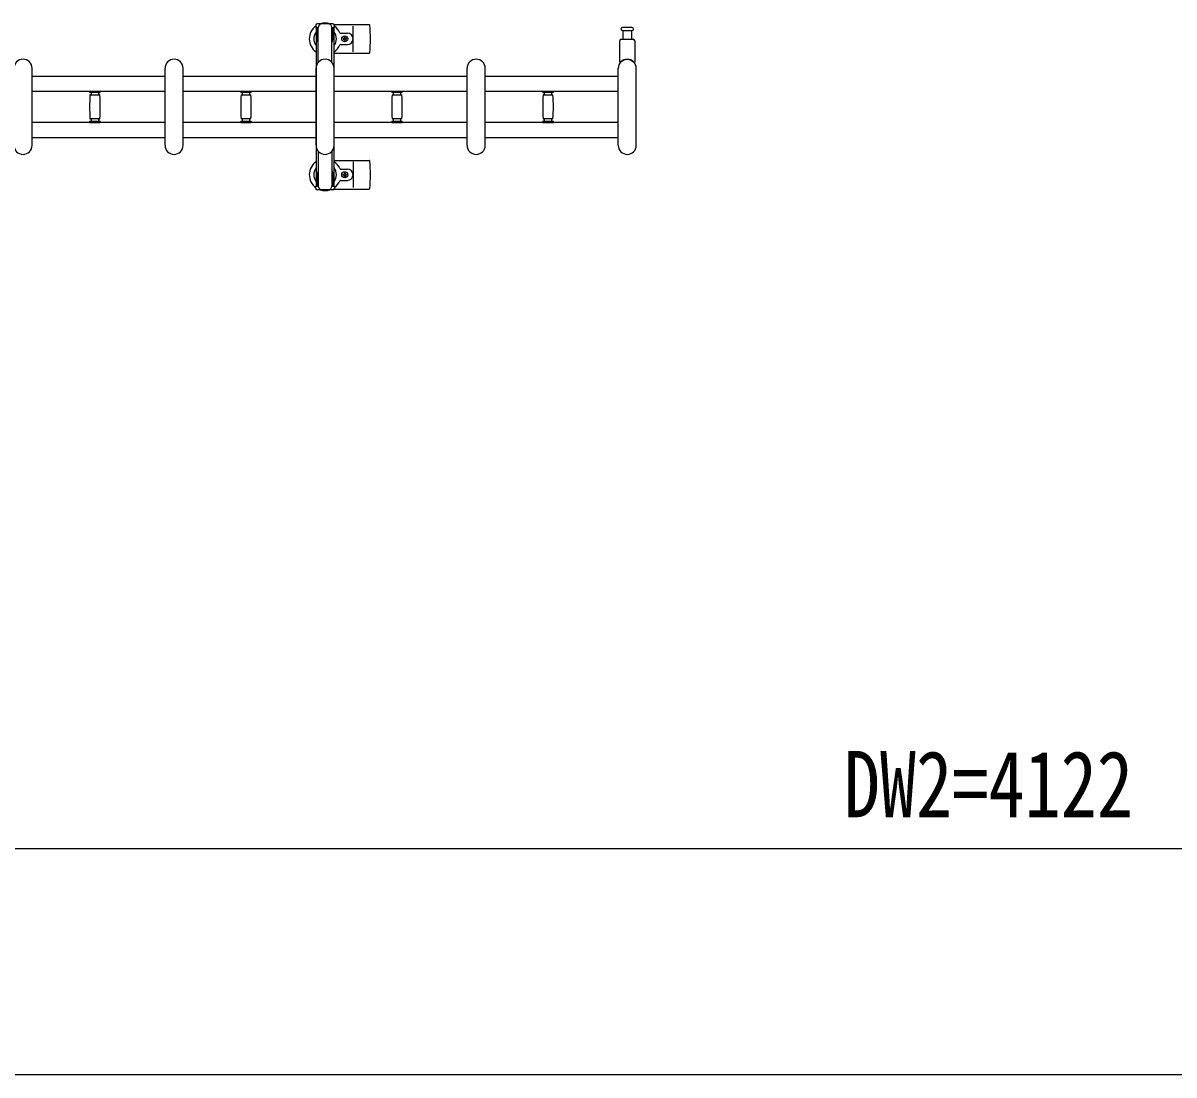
# Model space of a CAD drawing. Units: millimetres, scale not verified. Extents: x -16820 to 16820, y -11880 to 11880.
# Drawn here: x -5958 to -4434, y -6170 to -4776 of the extents above; entities that cross this region are included whole.
import ezdxf
from ezdxf.enums import TextEntityAlignment as Align

# ---------------------------------------------------------------- set-up
doc = ezdxf.new("R2010")
doc.units = ezdxf.units.MM
doc.header["$LTSCALE"] = 50
for name, color, linetype in [('0-2_YKK_13', 4, 'Continuous'), ('0-3_YKK_A1', 4, 'Continuous'), ('0-4_YKK_D', 6, 'Continuous')]:
    doc.layers.add(name, color=color, linetype=linetype)
doc.styles.add('ＭＳ ゴシック', font='')
doc.styles.get('ＭＳ ゴシック').set_extended_font_data('MS Gothic')

msp = doc.modelspace()

# ---------------------------------------------------------------- linework, layer by layer
at = {"layer": '0-2_YKK_13'}
for p, q in [((-5548.12, -4777), (-5568.72, -4777)), ((-5568.42, -4798.8), (-5568.42, -4781.8)), ((-5567.42, -4828.06), (-5567.42, -4782)), ((-5549.42, -4781.8), (-5546.12, -4781.8)), ((-5549.42, -4828.06), (-5549.42, -4782)), ((-5548.42, -4798.8), (-5548.42, -4781.8)), ((-5546.39, -4778), (-5500.32, -4778)), ((-5546.12, -4781.8), (-5546.12, -4779)), ((-5521.42, -4814), (-5521.42, -4780)), ((-5569.22, -4785.3), (-5568.42, -4785.3)), ((-5569.22, -4795.81), (-5569.22, -4785.3)), ((-5567.62, -4801.8), (-5569.22, -4795.81)), ((-5549.22, -4801.8), (-5547.62, -4795.81)), ((-5547.62, -4785.3), (-5548.42, -4785.3)), ((-5547.62, -4795.81), (-5547.62, -4785.3)), ((-5538.13, -4789.5), (-5528.92, -4789.5)), ((-5533.74, -4796.56), (-5534.62, -4796.56)), ((-5531.1, -4797.44), (-5530.22, -4797.44)), ((-5168.42, -4827.32), (-5168.42, -4799.5)), ((-5166.42, -4797.5), (-5150.42, -4797.5)), ((-5164.67, -4786), (-5152.17, -4786)), ((-5163.92, -4797.5), (-5163.92, -4786)), ((-5152.92, -4786), (-5152.92, -4797.5)), ((-5148.42, -4799.5), (-5148.42, -4827.32)), ((-5567.62, -4801.8), (-5567.42, -4801.8)), ((-5549.22, -4801.8), (-5549.42, -4801.8)), ((-5538.13, -4804.5), (-5528.92, -4804.5)), ((-5546.42, -4816), (-5500.32, -4816)), ((-5946.42, -4938), (-5946.42, -4836)), ((-5770.42, -4938), (-5770.42, -4836)), ((-5746.42, -4938), (-5746.42, -4836)), ((-5570.42, -4938), (-5570.42, -4836)), ((-5546.42, -4938), (-5546.42, -4836)), ((-5370.42, -4938), (-5370.42, -4836)), ((-5346.42, -4938), (-5346.42, -4836)), ((-5170.42, -4938), (-5170.42, -4836)), ((-5146.42, -4938), (-5146.42, -4836)), ((-5870.22, -4866.4), (-5870.22, -4867.7)), ((-5870.22, -4866.4), (-5863.22, -4866.4)), ((-5863.22, -4868), (-5869.92, -4868)), ((-5869.44, -4871), (-5857, -4871)), ((-5868.22, -4868), (-5868.22, -4871)), ((-5863.22, -4866.4), (-5856.22, -4866.4)), ((-5856.52, -4868), (-5863.22, -4868)), ((-5858.22, -4871), (-5858.22, -4868)), ((-5856.22, -4867.7), (-5856.22, -4866.4)), ((-5670.22, -4866.4), (-5670.22, -4867.7)), ((-5670.22, -4866.4), (-5663.22, -4866.4)), ((-5663.22, -4868), (-5669.92, -4868)), ((-5669.44, -4871), (-5657, -4871)), ((-5668.22, -4868), (-5668.22, -4871)), ((-5663.22, -4866.4), (-5656.22, -4866.4)), ((-5656.52, -4868), (-5663.22, -4868)), ((-5658.22, -4871), (-5658.22, -4868)), ((-5656.22, -4867.7), (-5656.22, -4866.4)), ((-5470.22, -4866.4), (-5470.22, -4867.7)), ((-5470.22, -4866.4), (-5463.22, -4866.4)), ((-5463.22, -4868), (-5469.92, -4868)), ((-5469.44, -4871), (-5457, -4871)), ((-5468.22, -4868), (-5468.22, -4871)), ((-5463.22, -4866.4), (-5456.22, -4866.4)), ((-5456.52, -4868), (-5463.22, -4868)), ((-5458.22, -4871), (-5458.22, -4868)), ((-5456.22, -4867.7), (-5456.22, -4866.4)), ((-5270.22, -4866.4), (-5270.22, -4867.7)), ((-5270.22, -4866.4), (-5263.22, -4866.4)), ((-5263.22, -4868), (-5269.92, -4868)), ((-5269.44, -4871), (-5257, -4871)), ((-5268.22, -4868), (-5268.22, -4871)), ((-5263.22, -4866.4), (-5256.22, -4866.4)), ((-5256.52, -4868), (-5263.22, -4868)), ((-5258.22, -4871), (-5258.22, -4868)), ((-5256.22, -4867.7), (-5256.22, -4866.4)), ((-5870.22, -4906.3), (-5870.22, -4907.6)), ((-5869.92, -4906), (-5856.52, -4906)), ((-5863.22, -4903), (-5869.44, -4903)), ((-5868.22, -4903), (-5868.22, -4906)), ((-5857, -4903), (-5863.22, -4903)), ((-5858.22, -4906), (-5858.22, -4903)), ((-5856.22, -4907.6), (-5856.22, -4906.3)), ((-5670.22, -4906.3), (-5670.22, -4907.6)), ((-5669.92, -4906), (-5656.52, -4906)), ((-5663.22, -4903), (-5669.44, -4903)), ((-5668.22, -4903), (-5668.22, -4906)), ((-5657, -4903), (-5663.22, -4903)), ((-5658.22, -4906), (-5658.22, -4903)), ((-5656.22, -4907.6), (-5656.22, -4906.3)), ((-5470.22, -4906.3), (-5470.22, -4907.6)), ((-5469.92, -4906), (-5456.52, -4906)), ((-5463.22, -4903), (-5469.44, -4903)), ((-5468.22, -4903), (-5468.22, -4906)), ((-5457, -4903), (-5463.22, -4903)), ((-5458.22, -4906), (-5458.22, -4903)), ((-5456.22, -4907.6), (-5456.22, -4906.3)), ((-5270.22, -4906.3), (-5270.22, -4907.6)), ((-5269.92, -4906), (-5256.52, -4906)), ((-5263.22, -4903), (-5269.44, -4903)), ((-5268.22, -4903), (-5268.22, -4906)), ((-5257, -4903), (-5263.22, -4903)), ((-5258.22, -4906), (-5258.22, -4903)), ((-5256.22, -4907.6), (-5256.22, -4906.3)), ((-5870.22, -4907.6), (-5863.22, -4907.6)), ((-5863.22, -4907.6), (-5856.22, -4907.6)), ((-5670.22, -4907.6), (-5663.22, -4907.6)), ((-5663.22, -4907.6), (-5656.22, -4907.6)), ((-5470.22, -4907.6), (-5463.22, -4907.6)), ((-5463.22, -4907.6), (-5456.22, -4907.6)), ((-5270.22, -4907.6), (-5263.22, -4907.6)), ((-5263.22, -4907.6), (-5256.22, -4907.6)), ((-5567.42, -4945.93), (-5567.42, -4992)), ((-5549.42, -4945.93), (-5549.42, -4992)), ((-5546.42, -4958), (-5500.32, -4958)), ((-5521.42, -4960), (-5521.42, -4994)), ((-5567.62, -4972.2), (-5569.22, -4978.18)), ((-5569.22, -4978.18), (-5569.22, -4988.7)), ((-5568.42, -4975.2), (-5568.42, -4992.2)), ((-5567.62, -4972.2), (-5567.42, -4972.2)), ((-5549.22, -4972.2), (-5549.42, -4972.2)), ((-5549.22, -4972.2), (-5547.62, -4978.18)), ((-5548.42, -4975.2), (-5548.42, -4992.2)), ((-5547.62, -4978.18), (-5547.62, -4988.7)), ((-5538.13, -4969.5), (-5528.92, -4969.5)), ((-5533.74, -4977.44), (-5534.62, -4977.44)), ((-5531.1, -4976.56), (-5530.22, -4976.56)), ((-5569.22, -4988.7), (-5568.42, -4988.7)), ((-5548.12, -4997), (-5568.72, -4997)), ((-5549.42, -4992.2), (-5546.12, -4992.2)), ((-5547.62, -4988.7), (-5548.42, -4988.7)), ((-5546.39, -4996), (-5500.32, -4996)), ((-5546.12, -4992.2), (-5546.12, -4995)), ((-5538.13, -4984.5), (-5528.92, -4984.5))]:
    msp.add_line(p, q, dxfattribs=at)
for points in [[(-5570.72, -4779), (-5570.72, -4781.8), (-5567.42, -4781.8)], [(-5152.17, -4782), (-5158.42, -4782), (-5164.67, -4782)], [(-5534.62, -4796.56), (-5534.62, -4797.44), (-5533.74, -4797.44)], [(-5531.98, -4795.68), (-5531.98, -4794.8), (-5532.86, -4794.8), (-5532.86, -4795.68)], [(-5532.86, -4798.32), (-5532.86, -4799.2), (-5531.98, -4799.2), (-5531.98, -4798.32)], [(-5530.22, -4797.44), (-5530.22, -4796.56), (-5531.1, -4796.56)], [(-5534.62, -4977.44), (-5534.62, -4976.56), (-5533.74, -4976.56)], [(-5532.86, -4975.68), (-5532.86, -4974.8), (-5531.98, -4974.8), (-5531.98, -4975.68)], [(-5531.98, -4978.32), (-5531.98, -4979.2), (-5532.86, -4979.2), (-5532.86, -4978.32)], [(-5530.22, -4976.56), (-5530.22, -4977.44), (-5531.1, -4977.44)], [(-5570.72, -4995), (-5570.72, -4992.2), (-5567.42, -4992.2)]]:
    msp.add_lwpolyline(points, dxfattribs=at)
for centre in [(-5532.42, -4797), (-5532.42, -4977)]:
    msp.add_circle(centre, 4, dxfattribs=at)
for centre, radius, start, end in [((-5558.42, -4797), 21, 125.85347, 235.1501), ((-5568.72, -4779), 2, 90, 180), ((-5562.42, -4782), 5, 90, 180), ((-5558.42, -4797), 21, 72.24721, 107.75279), ((-5554.42, -4782), 5, 0, 90), ((-5548.12, -4779), 2, 0, 90), ((-5558.42, -4797), 21, 22.72842, 54.14653), ((-5500.32, -4779), 1, 5.73917, 90), ((-5679.42, -4797), 181, 354.26083, 5.73917), ((-5164.67, -4784), 2, 90, 180), ((-5164.67, -4784), 2, 180, 270), ((-5152.17, -4784), 2, 0, 90), ((-5152.17, -4784), 2, 270, 0), ((-5558.42, -4797), 15, 143.1301, 216.8699), ((-5558.42, -4797), 15, 323.1301, 36.8699), ((-5538.13, -4788.5), 1, 202.72842, 270), ((-5533.74, -4795.68), 0.88, 270, 0), ((-5533.74, -4798.32), 0.88, 0, 90), ((-5531.1, -4795.68), 0.88, 180, 270), ((-5531.1, -4798.32), 0.88, 90, 180), ((-5528.92, -4797), 7.5, 270, 90), ((-5166.42, -4799.5), 2, 90, 180), ((-5150.42, -4799.5), 2, 0, 90), ((-5558.42, -4797), 21, 304.8499, 337.27158), ((-5538.13, -4805.5), 1, 90, 157.27158), ((-5500.32, -4815), 1, 270, 354.26083), ((-5958.42, -4836), 12, 0, 180), ((-5758.42, -4836), 12, 0, 180), ((-5558.42, -4836), 12, 0, 180), ((-5358.42, -4836), 12, 0, 180), ((-5158.42, -4836), 12, 0, 180), ((-5167.42, -4827.32), 1, 180, 316.0544), ((-5158.42, -4836), 11.5, 43.94553, 136.0544), ((-5149.42, -4827.32), 1, 223.94553, 0), ((-5869.92, -4867.7), 0.3, 180, 270), ((-5614.22, -4887), 256, 176.47982, 183.52018), ((-5869.44, -4871.3), 0.3, 90, 176.47982), ((-5857, -4871.3), 0.3, 3.52018, 90), ((-6112.22, -4887), 256, 356.47982, 3.52018), ((-5856.52, -4867.7), 0.3, 270, 0), ((-5669.92, -4867.7), 0.3, 180, 270), ((-5414.22, -4887), 256, 176.47982, 183.52018), ((-5669.44, -4871.3), 0.3, 90, 176.47982), ((-5657, -4871.3), 0.3, 3.52018, 90), ((-5912.22, -4887), 256, 356.47982, 3.52018), ((-5656.52, -4867.7), 0.3, 270, 0), ((-5469.92, -4867.7), 0.3, 180, 270), ((-5214.22, -4887), 256, 176.47982, 183.52018), ((-5469.44, -4871.3), 0.3, 90, 176.47982), ((-5457, -4871.3), 0.3, 3.52018, 90), ((-5712.22, -4887), 256, 356.47982, 3.52018), ((-5456.52, -4867.7), 0.3, 270, 0), ((-5269.92, -4867.7), 0.3, 180, 270), ((-5014.22, -4887), 256, 176.47982, 183.52018), ((-5269.44, -4871.3), 0.3, 90, 176.47982), ((-5257, -4871.3), 0.3, 3.52018, 90), ((-5512.22, -4887), 256, 356.47982, 3.52018), ((-5256.52, -4867.7), 0.3, 270, 0), ((-5869.92, -4906.3), 0.3, 90, 180), ((-5869.44, -4902.7), 0.3, 183.52018, 270), ((-5857, -4902.7), 0.3, 270, 356.47982), ((-5856.52, -4906.3), 0.3, 0, 90), ((-5669.92, -4906.3), 0.3, 90, 180), ((-5669.44, -4902.7), 0.3, 183.52018, 270), ((-5657, -4902.7), 0.3, 270, 356.47982), ((-5656.52, -4906.3), 0.3, 0, 90), ((-5469.92, -4906.3), 0.3, 90, 180), ((-5469.44, -4902.7), 0.3, 183.52018, 270), ((-5457, -4902.7), 0.3, 270, 356.47982), ((-5456.52, -4906.3), 0.3, 0, 90), ((-5269.92, -4906.3), 0.3, 90, 180), ((-5269.44, -4902.7), 0.3, 183.52018, 270), ((-5257, -4902.7), 0.3, 270, 356.47982), ((-5256.52, -4906.3), 0.3, 0, 90), ((-5958.42, -4938), 12, 180, 0), ((-5758.42, -4938), 12, 180, 0), ((-5558.42, -4938), 12, 180, 0), ((-5358.42, -4938), 12, 180, 0), ((-5158.42, -4938), 12, 180, 0), ((-5558.42, -4977), 21, 124.8499, 234.14653), ((-5558.42, -4977), 15, 143.1301, 216.8699), ((-5558.42, -4977), 21, 22.72842, 55.1501), ((-5558.42, -4977), 15, 323.1301, 36.8699), ((-5500.32, -4959), 1, 5.73917, 90), ((-5679.42, -4977), 181, 354.26083, 5.73917), ((-5538.13, -4968.5), 1, 202.72842, 270), ((-5533.74, -4975.68), 0.88, 270, 0), ((-5533.74, -4978.32), 0.88, 0, 90), ((-5531.1, -4975.68), 0.88, 180, 270), ((-5531.1, -4978.32), 0.88, 90, 180), ((-5528.92, -4977), 7.5, 270, 90), ((-5568.72, -4995), 2, 180, 270), ((-5562.42, -4992), 5, 180, 270), ((-5558.42, -4977), 21, 252.24721, 287.75279), ((-5554.42, -4992), 5, 270, 0), ((-5548.12, -4995), 2, 270, 0), ((-5558.42, -4977), 21, 305.85347, 337.27158), ((-5538.13, -4985.5), 1, 90, 157.27158), ((-5500.32, -4995), 1, 270, 354.26083)]:
    msp.add_arc(centre, radius, start, end, dxfattribs=at)
at = {"layer": '0-3_YKK_A1'}
for p, q in [((-5570.42, -4782), (-5570.42, -4992)), ((-5568.42, -4782), (-5570.42, -4782)), ((-5546.42, -4782), (-5548.42, -4782)), ((-5546.42, -4992), (-5546.42, -4782)), ((-5946.42, -4846.5), (-5770.42, -4846.5)), ((-5746.42, -4846.5), (-5570.42, -4846.5)), ((-5546.42, -4846.5), (-5370.42, -4846.5)), ((-5346.42, -4846.5), (-5170.42, -4846.5)), ((-5946.42, -4866.5), (-5770.42, -4866.5)), ((-5746.42, -4866.5), (-5570.42, -4866.5)), ((-5546.42, -4866.5), (-5370.42, -4866.5)), ((-5346.42, -4866.5), (-5170.42, -4866.5)), ((-5946.42, -4907.5), (-5770.42, -4907.5)), ((-5746.42, -4907.5), (-5570.42, -4907.5)), ((-5546.42, -4907.5), (-5370.42, -4907.5)), ((-5346.42, -4907.5), (-5170.42, -4907.5)), ((-5946.42, -4927.5), (-5770.42, -4927.5)), ((-5746.42, -4927.5), (-5570.42, -4927.5)), ((-5546.42, -4927.5), (-5370.42, -4927.5)), ((-5346.42, -4927.5), (-5170.42, -4927.5)), ((-5570.42, -4992), (-5567.42, -4992)), ((-5549.42, -4992), (-5546.42, -4992))]:
    msp.add_line(p, q, dxfattribs=at)
at = {"layer": '0-4_YKK_D'}
for p, q in [((-6631.92, -5869.5), (-2509.92, -5869.5)), ((-2509.92, -6169.5), (-10767.92, -6169.5))]:
    msp.add_line(p, q, dxfattribs=at)

# ---------------------------------------------------------------- texts
at = {"layer": '0-4_YKK_D', "style": 'ＭＳ ゴシック', "width": 0.8}
msp.add_text('DW2=4122', height=87.98, dxfattribs=at).set_placement((-4871.72, -5854.5), align=Align.BOTTOM_LEFT)

doc.saveas('drawing.dxf')
